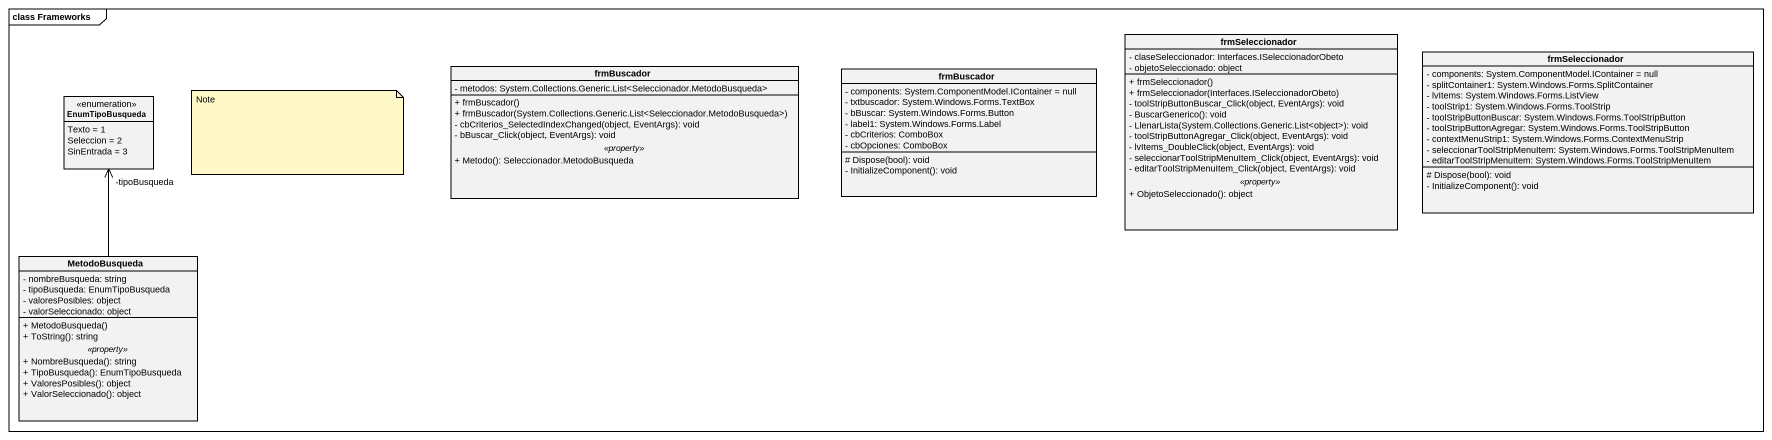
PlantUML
@startuml
mainframe class Frameworks
hide circle
hide empty members
skinparam classAttributeIconSize 0
class frmBuscador {
  - metodos: System.Collections.Generic.List<Seleccionador.MetodoBusqueda>
  --
  + frmBuscador()
  + frmBuscador(System.Collections.Generic.List<Seleccionador.MetodoBusqueda>)
  - cbCriterios_SelectedIndexChanged(object, EventArgs): void
  - bBuscar_Click(object, EventArgs): void
  .. <<property>> ..
  + Metodo(): Seleccionador.MetodoBusqueda
}
class "frmBuscador" as frmBuscador_2 {
  - components: System.ComponentModel.IContainer = null
  - txtbuscador: System.Windows.Forms.TextBox
  - bBuscar: System.Windows.Forms.Button
  - label1: System.Windows.Forms.Label
  - cbCriterios: ComboBox
  - cbOpciones: ComboBox
  # Dispose(bool): void
  - InitializeComponent(): void
}
class frmSeleccionador {
  - claseSeleccionador: Interfaces.ISeleccionadorObeto
  - objetoSeleccionado: object
  --
  + frmSeleccionador()
  + frmSeleccionador(Interfaces.ISeleccionadorObeto)
  - toolStripButtonBuscar_Click(object, EventArgs): void
  - BuscarGenerico(): void
  - LlenarLista(System.Collections.Generic.List<object>): void
  - toolStripButtonAgregar_Click(object, EventArgs): void
  - lvItems_DoubleClick(object, EventArgs): void
  - seleccionarToolStripMenuItem_Click(object, EventArgs): void
  - editarToolStripMenuItem_Click(object, EventArgs): void
  .. <<property>> ..
  + ObjetoSeleccionado(): object
}
class "frmSeleccionador" as frmSeleccionador_2 {
  - components: System.ComponentModel.IContainer = null
  - splitContainer1: System.Windows.Forms.SplitContainer
  - lvItems: System.Windows.Forms.ListView
  - toolStrip1: System.Windows.Forms.ToolStrip
  - toolStripButtonBuscar: System.Windows.Forms.ToolStripButton
  - toolStripButtonAgregar: System.Windows.Forms.ToolStripButton
  - contextMenuStrip1: System.Windows.Forms.ContextMenuStrip
  - seleccionarToolStripMenuItem: System.Windows.Forms.ToolStripMenuItem
  - editarToolStripMenuItem: System.Windows.Forms.ToolStripMenuItem
  # Dispose(bool): void
  - InitializeComponent(): void
}
enum EnumTipoBusqueda {
  Texto = 1
  Seleccion = 2
  SinEntrada = 3
}
class MetodoBusqueda {
  - nombreBusqueda: string
  - tipoBusqueda: EnumTipoBusqueda
  - valoresPosibles: object
  - valorSeleccionado: object
  --
  + MetodoBusqueda()
  + ToString(): string
  .. <<property>> ..
  + NombreBusqueda(): string
  + TipoBusqueda(): EnumTipoBusqueda
  + ValoresPosibles(): object
  + ValorSeleccionado(): object
}
MetodoBusqueda -up-> "-tipoBusqueda" EnumTipoBusqueda
note as N1
  Note
end note
@enduml
